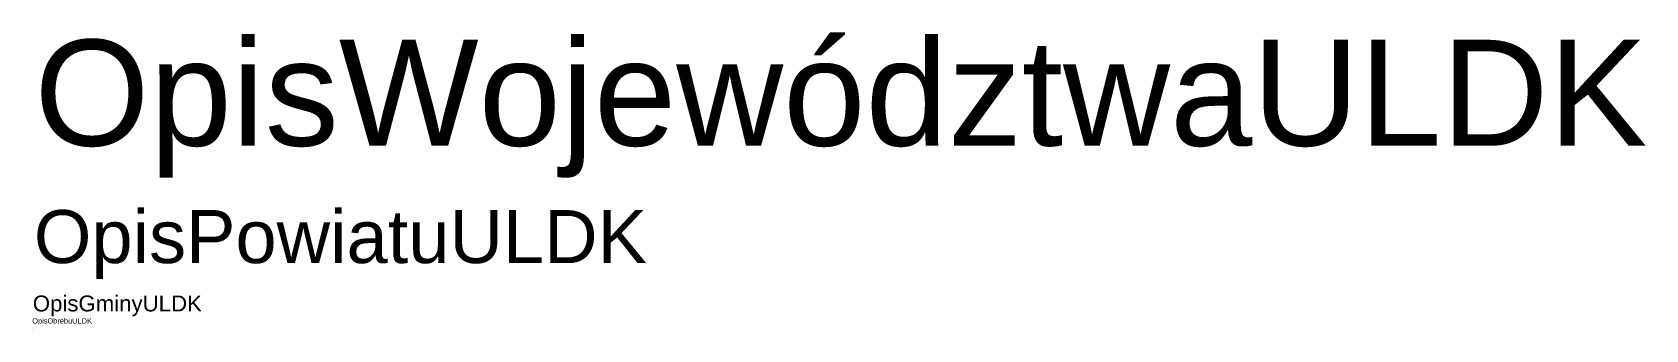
# Model space of a CAD drawing. Header units: millimetres. Extents: x 0 to 15220, y -1 to 2806.
import ezdxf

# ---------------------------------------------------------------- set-up
doc = ezdxf.new("R2010")
doc.units = ezdxf.units.MM
doc.styles.get("Standard").update_dxf_attribs({"font": 'arial.ttf'})

# ---------------------------------------------------------------- blocks, each defined once
blk = doc.blocks.new('OpisDzialkiULDK')
at = {"flags": 1}
for tag, p in [('TERYT', (-1, 18)), ('WOJEWÓDZTWO', (0, 13)), ('POWIAT', (0, 10)), ('GMINA', (0, 7)), ('OBRĘB', (0, 4))]:
    blk.add_attdef(tag, p, '', height=2.5, dxfattribs=at)
blk.add_attdef('NUMER', (0, 0), '', height=2)
blk = doc.blocks.new('OpisObrebuULDK')
blk.add_attdef('OBRĘB', (0, 0), '', height=50)
at = {"flags": 1}
for tag, p in [('TERYT', (0, -5)), ('WOJEWÓDZTWO', (0, -8)), ('POWIAT', (0, -11)), ('GMINA', (0, -15))]:
    blk.add_attdef(tag, p, '', height=2.5, dxfattribs=at)
blk = doc.blocks.new('OpisGminyULDK')
blk.add_attdef('GMINA', (0, 0), '', height=150)
at = {"flags": 1}
for tag, p in [('TERYT', (0, -5)), ('WOJEWÓDZTWO', (0, -8)), ('POWIAT', (0, -11))]:
    blk.add_attdef(tag, p, '', height=2.5, dxfattribs=at)
blk = doc.blocks.new('OpisPowiatuULDK')
blk.add_attdef('POWIAT', (0, 0), '', height=500)
at = {"flags": 1}
for tag, p in [('TERYT', (0, -4)), ('WOJEWÓDZTWO', (0, -8))]:
    blk.add_attdef(tag, p, '', height=2.5, dxfattribs=at)
blk = doc.blocks.new('OpisWojewodztwaULDK')
blk.add_attdef('WOJEWÓDZTWO', (0, 0), '', height=1000)
at = {"flags": 1}
blk.add_attdef('TERYT', (0, -3), '', height=2.5, dxfattribs=at)

msp = doc.modelspace()

# ---------------------------------------------------------------- block references
for name, p, values in [('OpisWojewodztwaULDK', (20, 1735), {'WOJEWÓDZTWO': 'OpisWojewództwaULDK'}), ('OpisPowiatuULDK', (15, 628), {'POWIAT': 'OpisPowiatuULDK'}), ('OpisGminyULDK', (5, 172), {'GMINA': 'OpisGminyULDK'}), ('OpisObrebuULDK', (0, 58), {'OBRĘB': 'OpisObrebuULDK'})]:
    msp.add_blockref(name, p).add_auto_attribs(values)
ref = msp.add_blockref('OpisDzialkiULDK', (0, 0))
ref.add_attrib('NUMER', 'OpisDzialkiULDK', (0, 0), dxfattribs={"height": 2.5})

doc.saveas('drawing.dxf')
